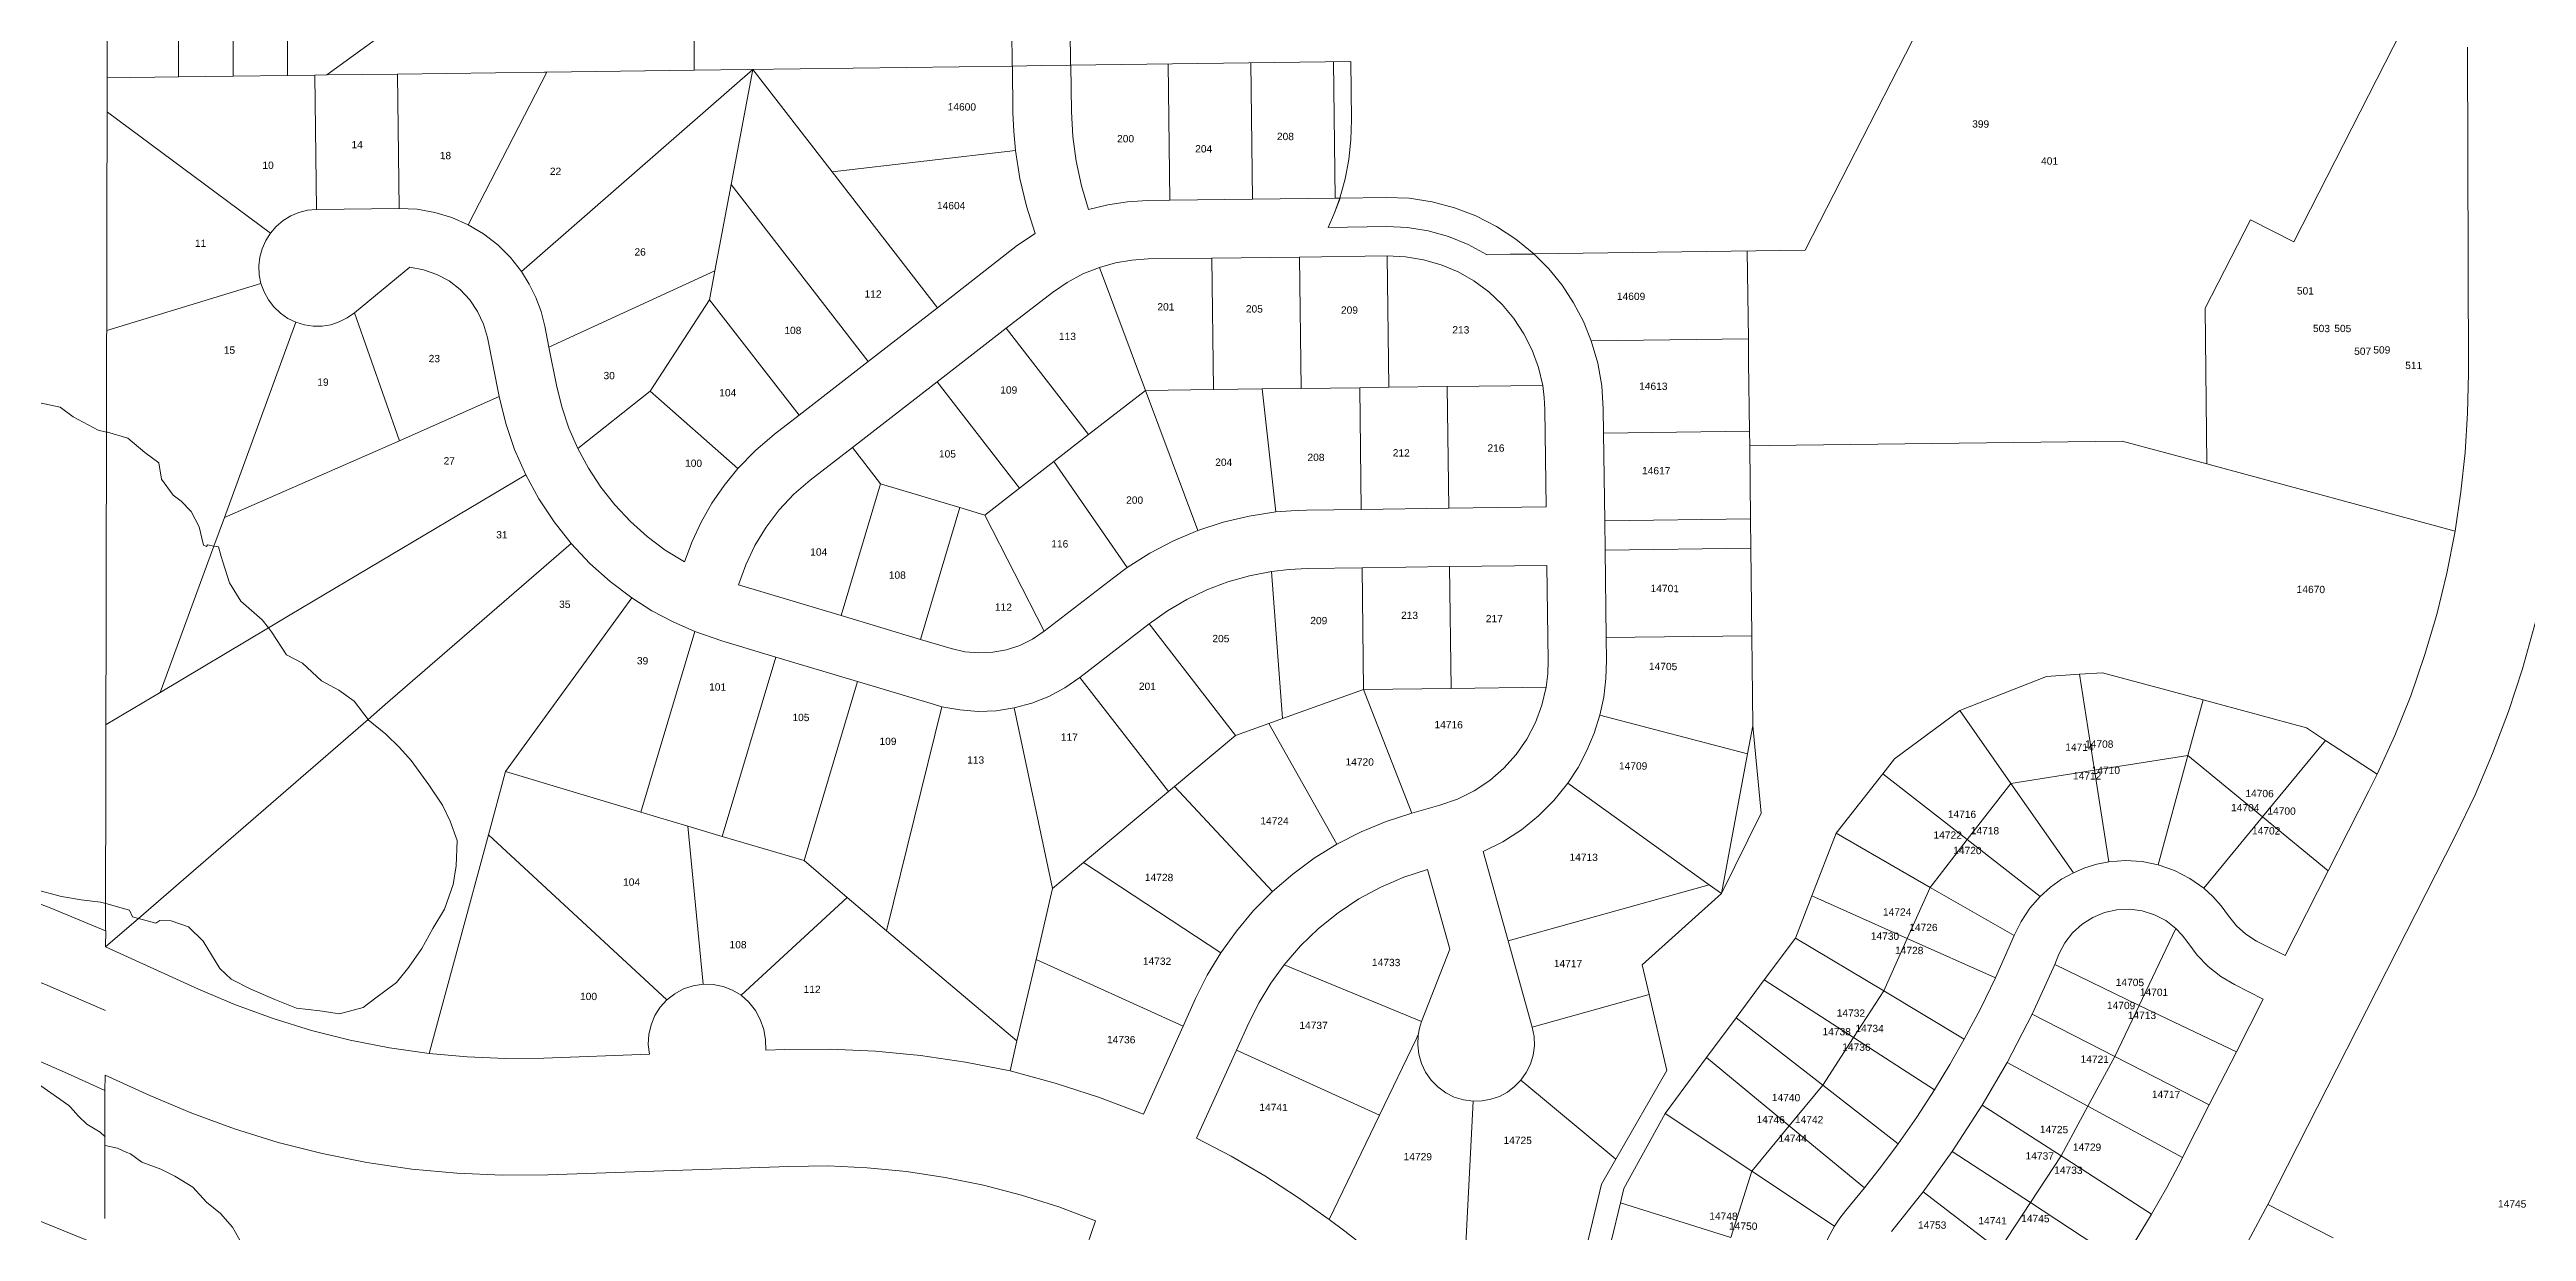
# Model space of a CAD drawing. Header units: feet. Extents: x 2808417 to 2820762, y 948624 to 970780.
# Drawn here: x 2812244 to 2814789, y 961710 to 962924 of the extents above; entities that cross this region are included whole.
import ezdxf
from ezdxf.enums import TextEntityAlignment as Align

# ---------------------------------------------------------------- set-up
doc = ezdxf.new("R2010")
doc.units = ezdxf.units.FT
doc.header["$LTSCALE"] = 0.015
doc.header["$MEASUREMENT"] = 0
doc.layers.add('Dakota County Addresses', color=7, linetype='Continuous')
doc.layers.add('Dakota County Parcels', color=7, linetype='Continuous')
doc.styles.add('Dimensions 100', font='arial.ttf')

# ---------------------------------------------------------------- blocks, each defined once
blk = doc.blocks.new('ACMAP_ANN_TEMPLATE_Dakota County Addresses')
at = {"layer": 'Dakota County Addresses', "style": 'Dimensions 100'}
blk.add_attdef('DakotaCountyAddress', text='', height=50, dxfattribs=at).set_placement((0, 0), align=Align.CENTER)

msp = doc.modelspace()

# ---------------------------------------------------------------- linework, layer by layer
at = {"layer": 'Dakota County Parcels', "lineweight": 5}
for p, q in [((2812906.2, 962902.4), (2812905.6, 963331.9)), ((2812303.3, 962894.5), (2812303, 963144.7)), ((2814271.2, 963155), (2814150.6, 962918.7)), ((2812376.4, 963093.4), (2812376.6, 962895.5)), ((2812432.4, 963047.6), (2812432.6, 962896.2)), ((2812488.4, 963034.4), (2812488.6, 962896.9)), ((2814549.4, 962726), (2814678.4, 962978.5)), ((2812528.9, 962897.5), (2812614.7, 962960)), ((2813232.9, 962906.7), (2813232.5, 962944.1)), ((2813292.9, 962907.5), (2813292.4, 962944.9)), ((2814150.6, 962918.7), (2814047.7, 962717.4)), ((2814728.9, 962591), (2814728, 962926.1)), ((2812303.3, 962894.5), (2812301.6, 962018.5)), ((2812303.3, 962894.5), (2812376.6, 962895.5)), ((2812432.6, 962896.2), (2812488.6, 962896.9)), ((2812488.6, 962896.9), (2812516.5, 962897.3)), ((2812516.5, 962897.3), (2812528.9, 962897.5)), ((2812518.3, 962759.3), (2812516.5, 962897.3)), ((2812528.9, 962897.5), (2812601.5, 962898.4)), ((2812601.5, 962898.4), (2812752.4, 962900.4)), ((2812603.3, 962760.4), (2812601.5, 962898.4)), ((2812674.1, 962743.7), (2812754.9, 962900.4)), ((2812728.8, 962695.7), (2812966.5, 962903.2)), ((2812752.4, 962900.4), (2812754.9, 962900.4)), ((2812754.9, 962900.4), (2812905.9, 962902.4)), ((2812754.9, 962900.4), (2812906.3, 962902.4)), ((2812906.2, 962902.4), (2813232.9, 962906.7)), ((2812944.3, 962784.9), (2812966.5, 962903.2)), ((2812966.5, 962903.2), (2813048.1, 962797.9)), ((2813232.9, 962906.7), (2813262.9, 962907.1)), ((2813233.7, 962859.1), (2813233.1, 962906.7)), ((2813262.9, 962907.1), (2813292.9, 962907.5)), ((2813292.9, 962907.5), (2813580.7, 962911.2)), ((2813293.7, 962859.9), (2813293.1, 962907.5)), ((2813394.9, 962768.8), (2813393, 962908.8)), ((2813479.8, 962769.9), (2813478, 962909.9)), ((2813564.8, 962771), (2813563, 962911)), ((2813580.7, 962911.2), (2813581.5, 962851.3)), ((2812303.5, 962859.3), (2812470.9, 962735.1)), ((2813048.1, 962797.9), (2813236.2, 962820)), ((2812927.6, 962696.2), (2812944.3, 962784.9)), ((2812944.3, 962784.9), (2813085.1, 962603.3)), ((2813048.1, 962797.9), (2813156.2, 962658.4)), ((2812518.3, 962759.3), (2812603.3, 962760.4)), ((2813371.9, 962768.4), (2813394.9, 962768.8)), ((2813394.9, 962768.8), (2813479.8, 962769.9)), ((2813479.8, 962769.9), (2813564.8, 962771)), ((2813564.8, 962771), (2813569.7, 962771)), ((2813569.4, 962771.1), (2813617, 962771.7)), ((2813256.6, 962734.7), (2813238.3, 962722.7)), ((2813557.4, 962740.9), (2813617.4, 962741.7)), ((2814458.5, 962658), (2814504.9, 962748.8)), ((2814504.9, 962748.8), (2814549.4, 962726)), ((2813156.2, 962658.4), (2813238.3, 962722.7)), ((2813372.7, 962708.5), (2813438.1, 962709.3)), ((2813438.1, 962709.3), (2813528.1, 962710.5)), ((2813439.9, 962574.3), (2813438.1, 962709.3)), ((2813528.1, 962710.5), (2813618.1, 962711.7)), ((2813529.9, 962575.5), (2813528.1, 962710.5)), ((2813619.9, 962576.7), (2813618.1, 962711.7)), ((2813720.3, 962713.1), (2813768.8, 962713.7)), ((2813720.5, 962713), (2813769.1, 962713.6)), ((2813768.8, 962713.7), (2814047.7, 962717.4)), ((2813989.2, 962626.5), (2813988, 962716.5)), ((2812303, 962635.1), (2812461.2, 962683.4)), ((2812557.3, 962653.1), (2812614, 962700)), ((2812757, 962618.1), (2812927.6, 962696.2)), ((2812922.1, 962666.7), (2812927.6, 962696.2)), ((2813322.6, 962699.9), (2813369.9, 962573.4)), ((2812861.1, 962572.6), (2812922.1, 962666.7)), ((2812922.1, 962666.7), (2813014, 962548.2)), ((2813085.1, 962603.3), (2813156.2, 962658.4)), ((2813226.9, 962637.3), (2813274.3, 962674.1)), ((2814460.1, 962498), (2814458.5, 962658)), ((2812423.6, 962443.1), (2812497.1, 962643.5)), ((2812557.3, 962653.1), (2812603.5, 962521.9)), ((2812752.7, 962639.6), (2812757, 962618.1)), ((2813155.8, 962582.2), (2813226.9, 962637.3)), ((2813226.9, 962637.3), (2813311.5, 962528.2)), ((2812693.9, 962627.8), (2812706, 962567.1)), ((2812757, 962618.1), (2812764.8, 962578.9)), ((2813827.8, 962624.4), (2813989.2, 962626.5)), ((2813014, 962548.2), (2813085.1, 962603.3)), ((2813068.8, 962514.8), (2813155.8, 962582.2)), ((2813155.8, 962582.2), (2813240.4, 962473)), ((2812232.2, 962561), (2812254.8, 962556.3)), ((2812254.8, 962556.3), (2812268.4, 962546.4)), ((2812603.5, 962521.9), (2812706, 962567.1)), ((2812786.7, 962513.9), (2812861.1, 962572.6)), ((2812861.1, 962572.6), (2812951.1, 962493.3)), ((2813311.5, 962528.2), (2813369.9, 962573.4)), ((2813369.9, 962573.4), (2813439.9, 962574.3)), ((2813369.9, 962573.4), (2813423.7, 962429.6)), ((2813439.9, 962574.3), (2813489.9, 962575)), ((2813489.9, 962575), (2813529.9, 962575.5)), ((2813489.9, 962575), (2813503.7, 962448.7)), ((2813529.9, 962575.5), (2813589.9, 962576.3)), ((2813589.9, 962576.3), (2813619.9, 962576.7)), ((2813591.5, 962451.3), (2813589.9, 962576.3)), ((2813619.9, 962576.7), (2813679.8, 962577.5)), ((2813679.8, 962577.5), (2813777.9, 962578.7)), ((2813681.5, 962452.5), (2813679.8, 962577.5)), ((2812268.4, 962546.4), (2812293.9, 962532.7)), ((2812293.9, 962532.7), (2812302.6, 962530.8)), ((2812303.6, 962530.5), (2812324.5, 962524.4)), ((2812988.7, 962528.6), (2813014, 962548.2)), ((2813781.5, 962453.8), (2813780.2, 962553.8)), ((2813840.5, 962529.6), (2813840.1, 962554.6)), ((2813840.5, 962529.6), (2813990.4, 962531.5)), ((2813990.6, 962516.5), (2813990.4, 962531.5)), ((2812423.6, 962443.1), (2812603.5, 962521.9)), ((2813025.4, 962481.2), (2813068.8, 962514.8)), ((2813068.8, 962514.8), (2813097.7, 962477.6)), ((2813275.8, 962500.4), (2813311.5, 962528.2)), ((2813841.6, 962439.6), (2813840.5, 962529.6)), ((2813991.4, 962441.5), (2813990.6, 962516.5)), ((2814373.3, 962521.5), (2814460.1, 962498)), ((2812733.2, 962486.8), (2812491.2, 962342.9)), ((2813240.4, 962473), (2813275.8, 962500.4)), ((2813275.8, 962500.4), (2813351.1, 962391.7)), ((2814460.1, 962498), (2814715.2, 962428.9)), ((2813057.1, 962342.2), (2813097.7, 962477.6)), ((2813097.7, 962477.6), (2813179, 962453.1)), ((2813204.7, 962445.3), (2813240.4, 962473)), ((2813681.5, 962452.5), (2813781.5, 962453.8)), ((2813138.6, 962317.8), (2813179, 962453.1)), ((2813179, 962453.1), (2813204.7, 962445.3)), ((2813204.7, 962445.3), (2813265.8, 962326.1)), ((2813535.3, 962450.6), (2813591.5, 962451.3)), ((2813591.5, 962451.3), (2813681.5, 962452.5)), ((2813841.6, 962439.6), (2813991.4, 962441.5)), ((2813842, 962409.6), (2813841.6, 962439.6)), ((2813991.7, 962411.5), (2813991.4, 962441.5)), ((2812588.9, 962250.8), (2812780, 962416.2)), ((2813842, 962409.6), (2813991.7, 962411.5)), ((2813843.2, 962319.6), (2813842, 962409.6)), ((2813992.7, 962321.6), (2813991.7, 962411.5)), ((2813265.8, 962326.1), (2813336.9, 962381.2)), ((2813351.1, 962391.7), (2813336.9, 962381.2)), ((2813510.5, 962236.4), (2813499.3, 962387.6)), ((2813536.1, 962390.6), (2813592.3, 962391.3)), ((2813592.3, 962391.3), (2813682.3, 962392.5)), ((2813593.9, 962266.4), (2813592.3, 962391.3)), ((2813682.3, 962392.5), (2813782.2, 962393.8)), ((2813683.9, 962267.5), (2813682.3, 962392.5)), ((2813783.5, 962295.8), (2813782.2, 962393.8)), ((2812712.5, 962182.1), (2812842.1, 962360.5)), ((2812951.8, 962373.7), (2813057.1, 962342.2)), ((2813057.1, 962342.2), (2813138.6, 962317.8)), ((2813302.5, 962278.7), (2813373.6, 962333.8)), ((2813373.6, 962333.8), (2813462.5, 962219.2)), ((2812851.6, 962140.5), (2812907, 962325.8)), ((2812907, 962325.8), (2812934.6, 962316.2)), ((2812934.6, 962316.2), (2812990.2, 962299.6)), ((2813138.6, 962317.8), (2813170.4, 962308.3)), ((2813843.2, 962319.6), (2813992.7, 962321.6)), ((2813843.5, 962296.6), (2813843.2, 962319.6)), ((2813993.7, 962229), (2813992.7, 962321.6)), ((2812935.1, 962115.5), (2812990.2, 962299.6)), ((2812990.2, 962299.6), (2813074.2, 962274.4)), ((2813302.5, 962278.7), (2813393.4, 962161.5)), ((2814206.3, 962244.8), (2814295.6, 962279.8)), ((2814295.6, 962279.8), (2814329.2, 962282)), ((2814329.2, 962282), (2814353, 962283.6)), ((2814329.2, 962282), (2814344.8, 962183.5)), ((2814353, 962283.6), (2814456.3, 962255.6)), ((2812357.7, 962263.4), (2812302.2, 962230.4)), ((2813019.2, 962090.6), (2813074.2, 962274.4)), ((2813074.2, 962274.4), (2813153.2, 962250.8)), ((2813153.2, 962250.8), (2813160.8, 962248.7)), ((2813510.5, 962236.4), (2813593.9, 962266.4)), ((2813593.9, 962266.4), (2813683.9, 962267.5)), ((2813593.9, 962266.4), (2813643.6, 962139.4)), ((2813683.9, 962267.5), (2813781.4, 962268.8)), ((2814440.8, 962198.6), (2814456.3, 962255.6)), ((2814456.3, 962255.6), (2814562.4, 962226.9)), ((2813103.8, 962018.6), (2813160.8, 962248.7)), ((2813274.3, 962061.9), (2813235.1, 962247.4)), ((2813462.5, 962219.2), (2813496.7, 962231.5)), ((2813496.7, 962231.5), (2813510.5, 962236.4)), ((2813496.7, 962231.5), (2813566.6, 962107.5)), ((2813836.6, 962240), (2813988.3, 962200.1)), ((2813988.3, 962200.1), (2813993.7, 962229)), ((2814002.2, 962139.2), (2813993.7, 962229)), ((2814139.4, 962195.3), (2814206.3, 962244.8)), ((2814206.3, 962244.8), (2814258.9, 962169.9)), ((2814562.4, 962226.9), (2814582.1, 962214)), ((2813399.6, 962166.6), (2813462.5, 962219.2)), ((2813961.5, 962056.8), (2813988.3, 962200.1)), ((2814517.4, 962135.5), (2814582.1, 962214)), ((2814582.1, 962214), (2814635.2, 962179.3)), ((2812694.9, 962117.1), (2812712.5, 962182.1)), ((2812712.5, 962182.1), (2812851.6, 962140.5)), ((2814079.3, 962118.7), (2814127.2, 962179.7)), ((2814127.2, 962179.7), (2814139.4, 962195.3)), ((2814127.2, 962179.7), (2814214.1, 962112.2)), ((2814258.9, 962169.9), (2814344.8, 962183.5)), ((2814344.8, 962183.5), (2814440.8, 962198.6)), ((2814344.8, 962183.5), (2814359.6, 962089.4)), ((2814410.3, 962086.3), (2814440.8, 962198.6)), ((2814440.8, 962198.6), (2814517.4, 962135.5)), ((2814626.7, 962162.1), (2814635.2, 962179.3)), ((2813306.3, 962088.6), (2813393.4, 962161.5)), ((2813393.4, 962161.5), (2813399.6, 962166.6)), ((2813399.6, 962166.6), (2813500.3, 962058.9)), ((2813803.7, 962170.2), (2813948.9, 962065.8)), ((2814214.1, 962112.2), (2814258.9, 962169.9)), ((2814258.9, 962169.9), (2814323.1, 962078.2)), ((2814584.9, 962080), (2814626.7, 962162.1)), ((2812851.6, 962140.5), (2812899.9, 962126)), ((2812899.9, 962126), (2812935.1, 962115.5)), ((2812899.9, 962126), (2812915.4, 961963.6)), ((2813643.6, 962139.4), (2813672.4, 962147.5)), ((2813961.5, 962056.8), (2814002.2, 962139.2)), ((2814457.1, 962062.2), (2814517.4, 962135.5)), ((2814517.4, 962135.5), (2814584.9, 962080)), ((2812634, 961892.5), (2812694.9, 962117.1)), ((2812694.9, 962117.1), (2812878.1, 961947.6)), ((2812935.1, 962115.5), (2813019.2, 962090.6)), ((2813716.9, 962099.8), (2813742.5, 962008.2)), ((2814054.5, 962054.6), (2814079.3, 962118.7)), ((2814079.3, 962118.7), (2814175.9, 962063.1)), ((2814175.9, 962063.1), (2814214.1, 962112.2)), ((2814214.1, 962112.2), (2814289.1, 962053.9)), ((2814522.8, 961737.3), (2814715.7, 962116.5)), ((2813019.2, 962090.6), (2813063.5, 962052.8)), ((2813274.3, 962061.9), (2813306.3, 962088.6)), ((2813306.3, 962088.6), (2813447.3, 961996)), ((2813659.7, 962081.6), (2813682.5, 961999.8)), ((2814540.7, 961993), (2814584.9, 962080)), ((2812256.3, 962053.8), (2812227.8, 962061.4)), ((2812276.5, 962050.4), (2812256.3, 962053.8)), ((2812296.5, 962047.8), (2812276.5, 962050.4)), ((2812301.7, 962046.7), (2812296.5, 962047.8)), ((2812954.6, 961952.4), (2813063.5, 962052.8)), ((2813063.5, 962052.8), (2813103.8, 962018.6)), ((2813257.4, 961989.1), (2813274.3, 962061.9)), ((2813742.5, 962008.2), (2813948.9, 962065.8)), ((2813880.1, 961983.4), (2813961.5, 962056.8)), ((2813948.9, 962065.8), (2813961.5, 962056.8)), ((2814037.6, 962011), (2814054.5, 962054.6)), ((2814054.5, 962054.6), (2814152.4, 962010.7)), ((2814152.4, 962010.7), (2814175.9, 962063.1)), ((2814175.9, 962063.1), (2814262.2, 962013.6)), ((2814390.5, 961941.8), (2814428.2, 962021)), ((2812301.8, 962018.7), (2812301.6, 962018.7)), ((2812301.6, 962002.1), (2812301.8, 962018.7)), ((2812301.6, 962002.1), (2812397.1, 961958.5)), ((2813103.8, 962018.6), (2813237.7, 961905.4)), ((2813682.5, 961999.8), (2813653.5, 961925.2)), ((2813742.5, 962008.2), (2813767.2, 961919.6)), ((2814005.6, 961968.1), (2814037.6, 962011)), ((2814037.6, 962011), (2814128.2, 961956.8)), ((2814128.2, 961956.8), (2814152.4, 962010.7)), ((2814152.4, 962010.7), (2814243, 961970.1)), ((2814243, 961970.1), (2814262.2, 962013.6)), ((2814511.3, 962007.9), (2814540.7, 961993)), ((2813237.7, 961905.4), (2813257.4, 961989.1)), ((2813257.4, 961989.1), (2813408.6, 961920.6)), ((2813512.4, 961983.7), (2813653.5, 961925.2)), ((2813880.1, 961983.4), (2813887.3, 961953.1)), ((2814280.6, 961932.9), (2814303.9, 961983.9)), ((2814303.9, 961983.9), (2814308.3, 961994.4)), ((2814303.9, 961983.9), (2814390.5, 961941.8)), ((2813408.6, 961920.6), (2813421.4, 961948.9)), ((2813767.2, 961919.6), (2813887.3, 961953.1)), ((2813887.3, 961953.1), (2813905.6, 961875)), ((2813976.7, 961929.1), (2814005.6, 961968.1)), ((2814005.6, 961968.1), (2814097.3, 961908.9)), ((2814097.3, 961908.9), (2814128.2, 961956.8)), ((2814128.2, 961956.8), (2814211, 961907.3)), ((2814488.6, 961963.4), (2814518, 961948.4)), ((2814490.5, 961894.2), (2814518, 961948.4)), ((2812296.7, 961938.8), (2812301.4, 961936.6)), ((2813367.7, 961830.3), (2813408.6, 961920.6)), ((2813463.2, 961895.9), (2813476, 961924.1)), ((2813946.3, 961888.4), (2813976.7, 961929.1)), ((2813976.7, 961929.1), (2814065.6, 961859.9)), ((2814254.9, 961883.2), (2814280.6, 961932.9)), ((2814280.6, 961932.9), (2814365.6, 961889.4)), ((2814365.6, 961889.4), (2814390.5, 961941.8)), ((2814390.5, 961941.8), (2814490.5, 961894.2)), ((2812979.7, 961895.9), (2812999.4, 961896.5)), ((2813237.7, 961905.4), (2813230.7, 961874.6)), ((2813422.3, 961805.5), (2813463.2, 961895.9)), ((2813463.2, 961895.9), (2813610.4, 961829.2)), ((2813610.4, 961829.2), (2813648.3, 961907.9)), ((2813648.3, 961907.9), (2813649.1, 961909.7)), ((2813649.1, 961909.7), (2813650, 961911.4)), ((2814065.6, 961859.9), (2814097.3, 961908.9)), ((2814097.3, 961908.9), (2814180.4, 961855.3)), ((2814462.7, 961839.7), (2814490.5, 961894.2)), ((2812265.5, 961870.6), (2812300.7, 961854.5)), ((2812300.7, 961854.5), (2812301.3, 961869.6)), ((2812301.3, 961870.3), (2812347.2, 961849.4)), ((2812301.3, 961869.6), (2812301.3, 961870.3)), ((2812751.8, 961887.8), (2812860.3, 961891.7)), ((2813853, 961784), (2813905.6, 961875)), ((2813903.6, 961830.9), (2813946.3, 961888.4)), ((2813946.3, 961888.4), (2814031.2, 961818.2)), ((2814229.4, 961839.5), (2814254.9, 961883.2)), ((2814254.9, 961883.2), (2814338, 961838.3)), ((2814338, 961838.3), (2814365.6, 961889.4)), ((2814365.6, 961889.4), (2814462.7, 961839.7)), ((2812232.7, 961860.9), (2812263.7, 961839.2)), ((2813694.8, 961616.2), (2813706.4, 961843.6)), ((2813755.5, 961865.1), (2813853, 961784)), ((2814031.2, 961818.2), (2814065.6, 961859.9)), ((2814065.6, 961859.9), (2814143, 961799.7)), ((2812263.7, 961839.2), (2812265.5, 961837.3)), ((2812265.5, 961837.3), (2812273.9, 961828)), ((2812273.9, 961828), (2812282.4, 961819.8)), ((2812282.4, 961819.8), (2812296.1, 961811.7)), ((2813558.7, 961722), (2813610.4, 961829.2)), ((2813861.3, 961754), (2813903.6, 961830.9)), ((2813903.6, 961830.9), (2813992.7, 961771.6)), ((2813992.7, 961771.6), (2814031.2, 961818.2)), ((2814031.2, 961818.2), (2814108.5, 961754.4)), ((2814198.7, 961792), (2814229.4, 961839.5)), ((2814229.4, 961839.5), (2814310.5, 961787.3)), ((2814310.5, 961787.3), (2814338, 961838.3)), ((2814338, 961838.3), (2814435.3, 961785.8)), ((2814435.3, 961785.8), (2814462.7, 961839.7)), ((2812301.2, 961798), (2812314, 961795.2)), ((2812314, 961795.2), (2812323.6, 961790.9)), ((2814168.7, 961750.3), (2814198.7, 961792)), ((2814198.7, 961792), (2814279, 961739.3)), ((2812756, 961767.9), (2813003.6, 961776.6)), ((2813838.2, 961758.4), (2813853, 961784)), ((2813971.3, 961703.4), (2813992.7, 961771.6)), ((2813992.7, 961771.6), (2814077.6, 961715.1)), ((2814279, 961739.3), (2814310.5, 961787.3)), ((2814310.5, 961787.3), (2814403.4, 961727.4)), ((2814433.7, 961782.6), (2814435.3, 961785.8)), ((2813812.6, 961650.9), (2813838.2, 961758.4)), ((2813857.7, 961739), (2813861.3, 961754)), ((2814089.3, 961731.3), (2814108.5, 961754.4)), ((2814136.4, 961709.6), (2814168.7, 961750.3)), ((2814168.7, 961750.3), (2814246.9, 961690.4)), ((2813574.7, 961709.9), (2813558.7, 961722)), ((2813848.5, 961700.7), (2813857.7, 961739)), ((2813857.7, 961739), (2813971.3, 961703.4)), ((2814246.9, 961690.4), (2814279, 961739.3)), ((2814279, 961739.3), (2814372.1, 961678.2)), ((2814522.8, 961737.3), (2814589.8, 961703.2)), ((2813574.7, 961709.9), (2813694.8, 961616.2))]:
    msp.add_line(p, q, dxfattribs=at)
for points in [[(2812303.3, 962894.5), (2812376.6, 962895.5), (2812432.6, 962896.2)], [(2812376.6, 962895.5), (2812432.6, 962896.2), (2812488.6, 962896.9), (2812516.5, 962897.3)], [(2812516.5, 962897.3), (2812528.9, 962897.5), (2812601.5, 962898.4)], [(2813233.7, 962859.1), (2813234.5, 962839.5), (2813236.2, 962820)], [(2813293.7, 962859.9), (2813295.1, 962834.3), (2813298.5, 962808.9), (2813304, 962783.8), (2813311.5, 962759.3)], [(2813569.4, 962771.1), (2813574.9, 962790.7), (2813578.7, 962810.7), (2813580.9, 962830.9), (2813581.5, 962851.3)], [(2813236.2, 962820), (2813240.8, 962791.1), (2813247.6, 962762.6), (2813256.6, 962734.7)], [(2812518.3, 962759.3), (2812509.1, 962758.5), (2812500.2, 962756.3), (2812491.8, 962752.7), (2812483.9, 962747.9), (2812476.9, 962742), (2812470.9, 962735.1)], [(2812674.1, 962743.7), (2812657.3, 962751.1), (2812639.7, 962756.4), (2812621.6, 962759.5), (2812603.3, 962760.4)], [(2813371.9, 962768.4), (2813351.5, 962767.3), (2813331.3, 962764.2), (2813311.5, 962759.3)], [(2813557.4, 962740.9), (2813563.9, 962755.8), (2813569.4, 962771.1)], [(2813557.7, 962740.9), (2813564.2, 962755.8), (2813569.7, 962771)], [(2813768.8, 962713.7), (2813750.4, 962728.8), (2813730.6, 962741.9), (2813709.4, 962752.7), (2813687.2, 962761.2), (2813664.3, 962767.2), (2813640.8, 962770.8), (2813617, 962771.7)], [(2812470.9, 962735.1), (2812466.1, 962727.4), (2812462.4, 962719.1), (2812460.1, 962710.3), (2812459.1, 962701.3), (2812459.5, 962692.3), (2812461.2, 962683.4)], [(2812728.8, 962695.7), (2812717.5, 962710.1), (2812704.4, 962723.1), (2812689.9, 962734.3), (2812674.1, 962743.7)], [(2813720.3, 962713.1), (2813701.3, 962723.4), (2813681.2, 962731.6), (2813660.4, 962737.4), (2813639, 962740.8), (2813617.4, 962741.7)], [(2813372.7, 962708.5), (2813355.7, 962707.4), (2813338.9, 962704.5), (2813322.6, 962699.9)], [(2813777.9, 962578.7), (2813773.6, 962597.1), (2813767.2, 962614.8), (2813758.7, 962631.7), (2813748.4, 962647.4), (2813736.2, 962661.8), (2813722.5, 962674.7), (2813707.3, 962685.9), (2813691, 962695.2), (2813673.6, 962702.5), (2813655.5, 962707.7), (2813636.9, 962710.8), (2813618.1, 962711.7)], [(2813827.8, 962624.4), (2813819.7, 962644.4), (2813809.6, 962663.5), (2813797.8, 962681.5), (2813784.2, 962698.3), (2813769.1, 962713.6)], [(2812461.2, 962683.4), (2812464.4, 962674.7), (2812468.8, 962666.5), (2812474.5, 962659.2), (2812481.2, 962652.8), (2812488.8, 962647.5), (2812497.1, 962643.5)], [(2812693.9, 962627.8), (2812689.9, 962641.6), (2812683.8, 962654.7), (2812675.7, 962666.6), (2812665.8, 962677.1), (2812654.4, 962685.9), (2812641.8, 962692.7), (2812628.2, 962697.5), (2812614, 962700)], [(2812752.7, 962639.6), (2812748.9, 962654.4), (2812743.6, 962668.9), (2812736.9, 962682.7), (2812728.8, 962695.7)], [(2813322.6, 962699.9), (2813305.6, 962693.1), (2813289.4, 962684.5), (2813274.3, 962674.1)], [(2812497.1, 962643.5), (2812505.9, 962640.8), (2812514.9, 962639.5), (2812524, 962639.5), (2812533, 962641), (2812541.7, 962643.8), (2812549.9, 962647.9), (2812557.3, 962653.1)], [(2813840.1, 962554.6), (2813838.5, 962578.2), (2813834.4, 962601.6), (2813827.8, 962624.4)], [(2813990.4, 962531.5), (2813989.5, 962602.8), (2813989.2, 962626.5)], [(2814715.2, 962428.9), (2814721.2, 962469.2), (2814725.5, 962509.7), (2814728.1, 962550.3), (2814728.9, 962591)], [(2814784.4, 962287.5), (2814798, 962336.9), (2814809.1, 962387), (2814817.8, 962437.5), (2814824, 962488.4), (2814827.6, 962539.6), (2814828.7, 962590.8)], [(2812706, 962567.1), (2812712.8, 962539.6), (2812721.8, 962512.8), (2812733.2, 962486.8)], [(2812764.8, 962578.9), (2812770.3, 962556.6), (2812777.6, 962534.9), (2812786.7, 962513.9)], [(2813780.2, 962553.8), (2813779.5, 962566.3), (2813777.9, 962578.7)], [(2812303.6, 962530.5), (2812302.8, 962530.6), (2812302.6, 962530.7)], [(2812324.5, 962524.4), (2812341.9, 962509.9), (2812356.3, 962499.2), (2812358.9, 962482.5), (2812370.9, 962465.9), (2812379.4, 962459.9), (2812389.6, 962449.3), (2812397.8, 962433.4), (2812400.4, 962421.8), (2812402.1, 962414.6), (2812405.2, 962413.1), (2812406.2, 962414.9)], [(2812786.7, 962513.9), (2812797.8, 962493.5), (2812810.5, 962474.1), (2812824.9, 962455.9), (2812840.8, 962439), (2812858.1, 962423.5), (2812876.6, 962409.6), (2812896.3, 962397.3)], [(2812988.7, 962528.6), (2812969.1, 962511.8), (2812951.1, 962493.3)], [(2813990.6, 962516.5), (2814010.6, 962516.8), (2814373.3, 962521.5)], [(2812733.2, 962486.8), (2812746.7, 962462), (2812762.4, 962438.4), (2812780, 962416.2)], [(2812951.1, 962493.3), (2812937.1, 962476), (2812924.5, 962457.6), (2812913.5, 962438.3), (2812904.1, 962418.2), (2812896.3, 962397.3)], [(2813025.4, 962481.2), (2813008.7, 962466.8), (2812993.6, 962450.7), (2812980.2, 962433.2), (2812968.7, 962414.4), (2812959.2, 962394.5), (2812951.8, 962373.7)], [(2812357.7, 962263.4), (2812412.8, 962413.7), (2812423.6, 962443.1)], [(2813423.7, 962429.6), (2813398.5, 962419), (2813374.3, 962406.3), (2813351.1, 962391.7)], [(2813503.7, 962448.7), (2813476.5, 962444.5), (2813449.8, 962438.2), (2813423.7, 962429.6)], [(2813535.3, 962450.6), (2813519.5, 962450), (2813503.7, 962448.7)], [(2814635.2, 962179.3), (2814653.4, 962219.2), (2814669.6, 962259.9), (2814683.9, 962301.3), (2814696.3, 962343.4), (2814706.8, 962385.9), (2814715.2, 962428.9)], [(2812417.5, 962412.8), (2812420.3, 962403.1), (2812421.9, 962397.6), (2812429, 962375.8), (2812440.5, 962357.2), (2812462.5, 962338), (2812468.9, 962329.6), (2812471.9, 962325.7), (2812487.5, 962302), (2812503.9, 962293.5), (2812523.3, 962275.1), (2812541.3, 962265.8), (2812557, 962254.5), (2812571.3, 962235.6), (2812571.5, 962235.3), (2812589.5, 962220.4), (2812603.4, 962206.8), (2812615.6, 962193.5), (2812633.6, 962168.6), (2812647.8, 962147.5), (2812655.7, 962131.1), (2812662.9, 962111.3), (2812661.9, 962085.1), (2812658.8, 962066.2), (2812649.7, 962040.7), (2812637.8, 962020.9), (2812626.4, 962000.5), (2812613, 961981.2), (2812600.6, 961965.4), (2812579.3, 961949.5), (2812566.1, 961939.9), (2812541.9, 961933.2), (2812521.7, 961936.4), (2812497.7, 961939.2), (2812475.5, 961948), (2812450.9, 961958.5), (2812430.5, 961969), (2812418.8, 961979.7), (2812401.8, 962008), (2812386.9, 962022.6), (2812368.9, 962028.9), (2812357.4, 962029), (2812353.2, 962026.3)], [(2812406.2, 962414.9), (2812412.8, 962413.7), (2812417.5, 962412.8)], [(2812780, 962416.2), (2812799.1, 962395.9), (2812819.9, 962377.3), (2812842.1, 962360.5)], [(2813499.3, 962387.6), (2813476.7, 962383.2), (2813454.5, 962376.9), (2813433, 962368.7), (2813412.2, 962358.8), (2813392.4, 962347.1), (2813373.6, 962333.8)], [(2813536.1, 962390.6), (2813517.6, 962389.7), (2813499.3, 962387.6)], [(2812842.1, 962360.5), (2812862.9, 962347.3), (2812884.5, 962335.7), (2812907, 962325.8)], [(2812491.2, 962342.9), (2812468.9, 962329.6), (2812357.7, 962263.4)], [(2813170.4, 962308.3), (2813184.4, 962305.1), (2813198.7, 962303.9), (2813213.1, 962304.6), (2813227.2, 962307.2), (2813240.9, 962311.7), (2813253.8, 962318.1), (2813265.8, 962326.1)], [(2813235.1, 962247.4), (2813253.2, 962252.3), (2813270.6, 962259.2), (2813287.1, 962268.1), (2813302.5, 962278.7)], [(2813781.4, 962268.8), (2813783.1, 962282.3), (2813783.5, 962295.8)], [(2813836.6, 962240), (2813840.6, 962258.6), (2813842.9, 962277.5), (2813843.5, 962296.6)], [(2814715.7, 962116.5), (2814735.7, 962158.1), (2814753.8, 962200.5), (2814770, 962243.7), (2814784.4, 962287.5)], [(2812301.6, 962002.1), (2812335.3, 962031.3), (2812571.3, 962235.6), (2812588.9, 962250.8)], [(2813672.4, 962147.5), (2813690.5, 962153.8), (2813707.6, 962162.3), (2813723.5, 962172.9), (2813738, 962185.4), (2813750.8, 962199.6), (2813761.7, 962215.3), (2813770.5, 962232.3), (2813777.1, 962250.2), (2813781.4, 962268.8)], [(2813160.8, 962248.7), (2813179.2, 962245.3), (2813197.9, 962243.9), (2813216.6, 962244.6), (2813235.1, 962247.4)], [(2813803.7, 962170.2), (2813814.3, 962186.4), (2813823.3, 962203.6), (2813830.8, 962221.5), (2813836.6, 962240)], [(2813716.9, 962099.8), (2813737.1, 962110), (2813756, 962122.3), (2813773.6, 962136.5), (2813789.5, 962152.5), (2813803.7, 962170.2)], [(2812301.6, 962018.5), (2812244.8, 962042.1), (2812187.2, 962063.6), (2812128.8, 962083), (2812069.7, 962100.3), (2812010.1, 962115.4), (2811950, 962128.3)], [(2813643.6, 962139.4), (2813617.1, 962130.9), (2813591.4, 962120.2), (2813566.6, 962107.5)], [(2813566.6, 962107.5), (2813543.2, 962093.1), (2813521.1, 962076.8), (2813500.3, 962058.9)], [(2811821.3, 962073.4), (2811882.6, 962064.6), (2811943.6, 962053.5), (2812004.2, 962040), (2812064.1, 962024.3), (2812123.5, 962006.2), (2812182, 961986), (2812239.8, 961963.5), (2812296.7, 961938.8)], [(2813659.7, 962081.6), (2813635.3, 962073.6), (2813611.7, 962063.5), (2813589.1, 962051.2), (2813567.7, 962037), (2813547.7, 962020.9), (2813529.2, 962003.1), (2813512.4, 961983.7)], [(2814323.1, 962078.2), (2814310.9, 962071.4), (2814299.5, 962063.3), (2814289.1, 962053.9)], [(2814359.6, 962089.4), (2814347.1, 962086.9), (2814334.9, 962083.2), (2814323.1, 962078.2)], [(2814410.3, 962086.3), (2814393.6, 962089.7), (2814376.6, 962090.7), (2814359.6, 962089.4)], [(2814457.1, 962062.2), (2814442.7, 962072.4), (2814427, 962080.5), (2814410.3, 962086.3)], [(2812301.7, 962046.7), (2812301.8, 962046.6), (2812322.3, 962040.9)], [(2813500.3, 962058.9), (2813481, 962039.4), (2813463.3, 962018.3), (2813447.3, 961996)], [(2814289.1, 962053.9), (2814278.4, 962041.7), (2814269.4, 962028.2), (2814262.2, 962013.6)], [(2814482.4, 962033.9), (2814474.9, 962044.2), (2814466.5, 962053.6), (2814457.1, 962062.2)], [(2812329.4, 962032.9), (2812326.2, 962039.7), (2812322.3, 962040.9)], [(2812329.4, 962032.9), (2812335.3, 962031.3), (2812353.2, 962026.3)], [(2814428.2, 962021), (2814417.9, 962029), (2814406.3, 962035), (2814393.8, 962038.9), (2814380.9, 962040.6), (2814367.8, 962040.1), (2814355.1, 962037.2), (2814343, 962032.2), (2814332, 962025.2), (2814322.3, 962016.4), (2814314.4, 962006), (2814308.3, 961994.4)], [(2814440.5, 962006.6), (2814434.8, 962014.2), (2814428.2, 962021)], [(2814482.4, 962033.9), (2814490.5, 962023.6), (2814500.2, 962014.9), (2814511.3, 962007.9)], [(2813447.3, 961996), (2813433.4, 961972.9), (2813421.4, 961948.9)], [(2814440.5, 962006.6), (2814450.3, 961993.5), (2814461.7, 961981.8), (2814474.5, 961971.7), (2814488.6, 961963.4)], [(2813512.4, 961983.7), (2813498.6, 961964.9), (2813486.5, 961945), (2813476, 961924.1)], [(2812397.1, 961958.5), (2812435, 961942.4), (2812473.6, 961928.3), (2812513, 961916.2), (2812552.9, 961906.2), (2812593.3, 961898.3), (2812634, 961892.5)], [(2812878.1, 961947.6), (2812871.3, 961940), (2812865.8, 961931.4), (2812861.9, 961921.9), (2812859.6, 961912), (2812859.1, 961901.8), (2812860.3, 961891.7)], [(2812915.4, 961963.6), (2812905.2, 961962.1), (2812895.4, 961958.8), (2812886.3, 961953.9), (2812878.1, 961947.6)], [(2812954.6, 961952.4), (2812945.6, 961957.6), (2812935.9, 961961.3), (2812925.8, 961963.3), (2812915.4, 961963.6)], [(2812979.7, 961895.9), (2812979.6, 961906.6), (2812977.8, 961917.2), (2812974.2, 961927.3), (2812969.1, 961936.7), (2812962.5, 961945.2), (2812954.6, 961952.4)], [(2814211, 961907.3), (2814227.5, 961938.4), (2814243, 961970.1)], [(2812265.5, 961870.6), (2812222.8, 961889.3), (2812179.5, 961906.8), (2812135.8, 961922.9)], [(2813653.5, 961925.2), (2813651.4, 961918.4), (2813650, 961911.4)], [(2813755.5, 961865.1), (2813761.1, 961873), (2813765.3, 961881.7), (2813768.1, 961890.9), (2813769.4, 961900.5), (2813769.1, 961910.1), (2813767.2, 961919.6)], [(2813230.7, 961874.6), (2813185, 961883.7), (2813138.9, 961890.4), (2813092.5, 961894.8), (2813045.9, 961896.9), (2812999.4, 961896.5)], [(2813650, 961911.4), (2813649.5, 961901.5), (2813650.6, 961891.7), (2813653.4, 961882.2), (2813657.6, 961873.3), (2813663.3, 961865.1), (2813670.2, 961858.1), (2813678.3, 961852.2), (2813687.1, 961847.8), (2813696.6, 961844.9), (2813706.4, 961843.6)], [(2814180.4, 961855.3), (2814196, 961881.1), (2814211, 961907.3)], [(2812634, 961892.5), (2812673.2, 961889), (2812712.5, 961887.5), (2812751.8, 961887.8)], [(2813367.7, 961830.3), (2813322.7, 961847.3), (2813277, 961862.1), (2813230.7, 961874.6)], [(2812301, 961723.2), (2812300.8, 961807.4), (2812300.7, 961854.5)], [(2812347.2, 961849.4), (2812390.2, 961831.1), (2812434.1, 961815), (2812478.8, 961801.2), (2812524, 961789.7), (2812569.9, 961780.6), (2812616.1, 961773.8), (2812662.6, 961769.5), (2812709.3, 961767.5), (2812756, 961767.9)], [(2813706.4, 961843.6), (2813715.6, 961843.8), (2813724.8, 961845.5), (2813733.5, 961848.5), (2813741.7, 961852.9), (2813749.1, 961858.5), (2813755.5, 961865.1)], [(2814143, 961799.7), (2814162.1, 961827.2), (2814180.4, 961855.3)], [(2811940.2, 961839.6), (2811968.6, 961828.1), (2812301, 961693.4)], [(2812296.1, 961811.7), (2812300.8, 961807.4), (2812301.2, 961807)], [(2813558.7, 961722), (2813526.1, 961745.1), (2813492.4, 961766.8), (2813457.8, 961786.9), (2813422.3, 961805.5)], [(2814108.5, 961754.4), (2814126, 961776.9), (2814143, 961799.7)], [(2812323.6, 961790.9), (2812327.1, 961789.3), (2812338.9, 961781), (2812358.3, 961773.6), (2812372.7, 961766.5), (2812391.1, 961755.1), (2812405.1, 961739.9), (2812419.6, 961728.2), (2812431.9, 961714), (2812441.2, 961697.7)], [(2813318.6, 961720.7), (2813280.9, 961734.9), (2813242.5, 961747.1), (2813203.5, 961757.2), (2813164.1, 961765.3), (2813124.2, 961771.3), (2813084.1, 961775.2), (2813043.9, 961777), (2813003.6, 961776.6)], [(2814403.4, 961727.4), (2814419, 961754.8), (2814433.7, 961782.6)], [(2813318.6, 961720.7), (2813309.7, 961694.6), (2813302.8, 961668), (2813297.9, 961640.8), (2813295.1, 961613.4), (2813294.3, 961585.9)], [(2814089.3, 961731.3), (2814083.1, 961723.4), (2814077.6, 961715.1)], [(2814372.1, 961678.2), (2814388.1, 961702.6), (2814403.4, 961727.4)], [(2814458, 961627), (2814481.1, 961662.9), (2814502.7, 961699.7), (2814522.8, 961737.3)], [(2814077.6, 961715.1), (2814070.8, 961702.4), (2814065.6, 961688.9), (2814061.9, 961675)]]:
    msp.add_lwpolyline(points, dxfattribs=at)

# ---------------------------------------------------------------- block references
at = {"layer": 'Dakota County Addresses', "lineweight": 5, "xscale": 0.15, "yscale": 0.15, "zscale": 0.15, "rotation": 359.5015230000861}
for p, values in [((2813181.2, 962861), {'DakotaCountyAddress': '14600'}), ((2813349.4, 962828.3), {'DakotaCountyAddress': '200'}), ((2813513.6, 962830.6), {'DakotaCountyAddress': '208'}), ((2814227.8, 962843.4), {'DakotaCountyAddress': '399'}), ((2812560, 962822.2), {'DakotaCountyAddress': '14'}), ((2812650.7, 962811), {'DakotaCountyAddress': '18'}), ((2813429.6, 962817.9), {'DakotaCountyAddress': '204'}), ((2814298.6, 962805.4), {'DakotaCountyAddress': '401'}), ((2812468.5, 962801), {'DakotaCountyAddress': '10'}), ((2812763.8, 962794.8), {'DakotaCountyAddress': '22'}), ((2813170.2, 962759.6), {'DakotaCountyAddress': '14604'}), ((2812399.2, 962720.9), {'DakotaCountyAddress': '11'}), ((2812850.7, 962712), {'DakotaCountyAddress': '26'}), ((2813090, 962668.8), {'DakotaCountyAddress': '112'}), ((2813390.8, 962655.6), {'DakotaCountyAddress': '201'}), ((2813481.7, 962653.5), {'DakotaCountyAddress': '205'}), ((2813579.4, 962652.3), {'DakotaCountyAddress': '209'}), ((2813868.7, 962666.4), {'DakotaCountyAddress': '14609'}), ((2814561.4, 962672), {'DakotaCountyAddress': '501'}), ((2813007.6, 962631.4), {'DakotaCountyAddress': '108'}), ((2813289.7, 962625.3), {'DakotaCountyAddress': '113'}), ((2813693.8, 962632), {'DakotaCountyAddress': '213'}), ((2814577.9, 962633.4), {'DakotaCountyAddress': '503'}), ((2814599.8, 962633.4), {'DakotaCountyAddress': '505'}), ((2812428.8, 962611.2), {'DakotaCountyAddress': '15'}), ((2812639.3, 962602.5), {'DakotaCountyAddress': '23'}), ((2814620.2, 962610), {'DakotaCountyAddress': '507'}), ((2814639.9, 962611.4), {'DakotaCountyAddress': '509'}), ((2812524.9, 962578.3), {'DakotaCountyAddress': '19'}), ((2812818.9, 962585), {'DakotaCountyAddress': '30'}), ((2813891.5, 962574.1), {'DakotaCountyAddress': '14613'}), ((2814672.7, 962595.4), {'DakotaCountyAddress': '511'}), ((2812940.7, 962567.4), {'DakotaCountyAddress': '104'}), ((2813229.4, 962570.2), {'DakotaCountyAddress': '109'}), ((2812654.6, 962497.4), {'DakotaCountyAddress': '27'}), ((2813166.4, 962504.6), {'DakotaCountyAddress': '105'}), ((2813545, 962501), {'DakotaCountyAddress': '208'}), ((2813632.6, 962505.6), {'DakotaCountyAddress': '212'}), ((2813729.9, 962510.6), {'DakotaCountyAddress': '216'}), ((2812905.6, 962495), {'DakotaCountyAddress': '100'}), ((2813450.2, 962496), {'DakotaCountyAddress': '204'}), ((2813894.5, 962487.3), {'DakotaCountyAddress': '14617'}), ((2813358.7, 962457.1), {'DakotaCountyAddress': '200'}), ((2812708.7, 962421.5), {'DakotaCountyAddress': '31'}), ((2813034.2, 962403.8), {'DakotaCountyAddress': '104'}), ((2813281.8, 962412.2), {'DakotaCountyAddress': '116'}), ((2813114.9, 962380.1), {'DakotaCountyAddress': '108'}), ((2812773.3, 962350.1), {'DakotaCountyAddress': '35'}), ((2813223.9, 962347.2), {'DakotaCountyAddress': '112'}), ((2813903.3, 962366.4), {'DakotaCountyAddress': '14701'}), ((2814567, 962365.4), {'DakotaCountyAddress': '14670'}), ((2813547.9, 962333.4), {'DakotaCountyAddress': '209'}), ((2813641.1, 962338.8), {'DakotaCountyAddress': '213'}), ((2813728.2, 962335.4), {'DakotaCountyAddress': '217'}), ((2813447.3, 962314.9), {'DakotaCountyAddress': '205'}), ((2812853.2, 962292.1), {'DakotaCountyAddress': '39'}), ((2813901.6, 962286.3), {'DakotaCountyAddress': '14705'}), ((2812930.3, 962265.2), {'DakotaCountyAddress': '101'}), ((2813371.8, 962265.9), {'DakotaCountyAddress': '201'}), ((2813015.9, 962233.9), {'DakotaCountyAddress': '105'}), ((2813681.3, 962226.5), {'DakotaCountyAddress': '14716'}), ((2813105.3, 962209.4), {'DakotaCountyAddress': '109'}), ((2813291.6, 962213.7), {'DakotaCountyAddress': '117'}), ((2814329.3, 962203.3), {'DakotaCountyAddress': '14714'}), ((2814349.6, 962206.6), {'DakotaCountyAddress': '14708'}), ((2813195.4, 962190.2), {'DakotaCountyAddress': '113'}), ((2813589.9, 962188.2), {'DakotaCountyAddress': '14720'}), ((2813870.8, 962184.1), {'DakotaCountyAddress': '14709'}), ((2814337.2, 962173.9), {'DakotaCountyAddress': '14712'}), ((2814356.4, 962179.6), {'DakotaCountyAddress': '14710'}), ((2814499.6, 962141.2), {'DakotaCountyAddress': '14704'}), ((2814514.3, 962155.8), {'DakotaCountyAddress': '14706'}), ((2813502.4, 962127.6), {'DakotaCountyAddress': '14724'}), ((2814208.6, 962134.5), {'DakotaCountyAddress': '14716'}), ((2814232.2, 962117.6), {'DakotaCountyAddress': '14718'}), ((2814521.1, 962117.5), {'DakotaCountyAddress': '14702'}), ((2814536.9, 962137.8), {'DakotaCountyAddress': '14700'}), ((2813820, 962090.3), {'DakotaCountyAddress': '14713'}), ((2814193.9, 962113.1), {'DakotaCountyAddress': '14722'}), ((2814214.2, 962097.3), {'DakotaCountyAddress': '14720'}), ((2812841.9, 962064.8), {'DakotaCountyAddress': '104'}), ((2813383.8, 962069.6), {'DakotaCountyAddress': '14728'}), ((2814142, 962034.1), {'DakotaCountyAddress': '14724'}), ((2814169, 962018.3), {'DakotaCountyAddress': '14726'}), ((2812951.3, 962000.5), {'DakotaCountyAddress': '108'}), ((2814129.5, 962009.3), {'DakotaCountyAddress': '14730'}), ((2814154.4, 961994.6), {'DakotaCountyAddress': '14728'}), ((2813381.7, 961983.6), {'DakotaCountyAddress': '14732'}), ((2813617.1, 961982.3), {'DakotaCountyAddress': '14733'}), ((2813803.9, 961981.1), {'DakotaCountyAddress': '14717'}), ((2812797.7, 961947.4), {'DakotaCountyAddress': '100'}), ((2813027.4, 961954.7), {'DakotaCountyAddress': '112'}), ((2814372.1, 961938.1), {'DakotaCountyAddress': '14709'}), ((2814381.1, 961961.8), {'DakotaCountyAddress': '14705'}), ((2814405.9, 961951.7), {'DakotaCountyAddress': '14701'}), ((2813542.5, 961917.7), {'DakotaCountyAddress': '14737'}), ((2814094.5, 961930.3), {'DakotaCountyAddress': '14732'}), ((2814113.7, 961914.5), {'DakotaCountyAddress': '14734'}), ((2814393.5, 961928), {'DakotaCountyAddress': '14713'}), ((2813344.9, 961903), {'DakotaCountyAddress': '14736'}), ((2814079.9, 961911.2), {'DakotaCountyAddress': '14738'}), ((2814100.2, 961895.3), {'DakotaCountyAddress': '14736'}), ((2814345, 961882.9), {'DakotaCountyAddress': '14721'}), ((2814027.9, 961843.5), {'DakotaCountyAddress': '14740'}), ((2814418.3, 961846.7), {'DakotaCountyAddress': '14717'}), ((2813501.4, 961833.4), {'DakotaCountyAddress': '14741'}), ((2814012.1, 961820.9), {'DakotaCountyAddress': '14746'}), ((2814051.6, 961820.9), {'DakotaCountyAddress': '14742'}), ((2814303.2, 961810.7), {'DakotaCountyAddress': '14725'}), ((2813752.2, 961799.6), {'DakotaCountyAddress': '14725'}), ((2814034.7, 961801.7), {'DakotaCountyAddress': '14744'}), ((2814337.1, 961792.6), {'DakotaCountyAddress': '14729'}), ((2813649.6, 961782.8), {'DakotaCountyAddress': '14729'}), ((2814288.5, 961783.6), {'DakotaCountyAddress': '14737'}), ((2814317.9, 961768.9), {'DakotaCountyAddress': '14733'}), ((2814773.8, 961734.3), {'DakotaCountyAddress': '14745'}), ((2814773.8, 961734.3), {'DakotaCountyAddress': '14745'}), ((2814773.8, 961734.3), {'DakotaCountyAddress': '14745'}), ((2814773.8, 961734.3), {'DakotaCountyAddress': '14745'}), ((2814773.8, 961734.3), {'DakotaCountyAddress': '14745'}), ((2814773.8, 961734.3), {'DakotaCountyAddress': '14745'}), ((2814773.8, 961734.3), {'DakotaCountyAddress': '14745'}), ((2814773.8, 961734.3), {'DakotaCountyAddress': '14745'}), ((2814773.8, 961734.3), {'DakotaCountyAddress': '14745'}), ((2814773.8, 961734.3), {'DakotaCountyAddress': '14745'}), ((2814773.8, 961734.3), {'DakotaCountyAddress': '14745'}), ((2814773.8, 961734.3), {'DakotaCountyAddress': '14745'}), ((2814773.8, 961734.3), {'DakotaCountyAddress': '14745'}), ((2814773.8, 961734.3), {'DakotaCountyAddress': '14745'}), ((2814773.8, 961734.3), {'DakotaCountyAddress': '14745'}), ((2814773.8, 961734.3), {'DakotaCountyAddress': '14745'}), ((2814773.8, 961734.3), {'DakotaCountyAddress': '14745'}), ((2814773.8, 961734.3), {'DakotaCountyAddress': '14745'}), ((2814773.8, 961734.3), {'DakotaCountyAddress': '14745'}), ((2814773.8, 961734.3), {'DakotaCountyAddress': '14745'}), ((2814773.8, 961734.3), {'DakotaCountyAddress': '14745'}), ((2814773.8, 961734.3), {'DakotaCountyAddress': '14745'}), ((2814773.8, 961734.3), {'DakotaCountyAddress': '14745'}), ((2814773.8, 961734.3), {'DakotaCountyAddress': '14745'}), ((2814773.8, 961734.3), {'DakotaCountyAddress': '14745'}), ((2814773.8, 961734.3), {'DakotaCountyAddress': '14745'}), ((2814773.8, 961734.3), {'DakotaCountyAddress': '14745'}), ((2814773.8, 961734.3), {'DakotaCountyAddress': '14745'}), ((2814773.8, 961734.3), {'DakotaCountyAddress': '14745'}), ((2814773.8, 961734.3), {'DakotaCountyAddress': '14745'}), ((2814773.8, 961734.3), {'DakotaCountyAddress': '14745'}), ((2813963.6, 961721.7), {'DakotaCountyAddress': '14748'}), ((2813983.9, 961711.5), {'DakotaCountyAddress': '14750'}), ((2814178, 961712.6), {'DakotaCountyAddress': '14753'}), ((2814240, 961717), {'DakotaCountyAddress': '14741'}), ((2814284, 961719.3), {'DakotaCountyAddress': '14745'})]:
    msp.add_blockref('ACMAP_ANN_TEMPLATE_Dakota County Addresses', p, dxfattribs=at).add_auto_attribs(values)

doc.saveas('drawing.dxf')
